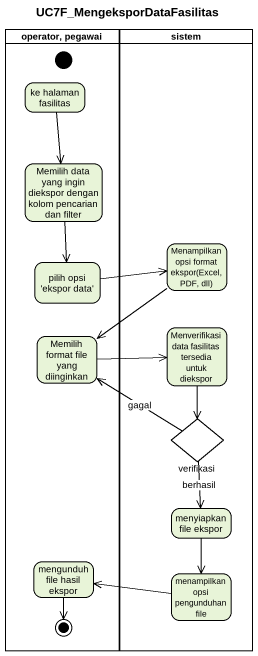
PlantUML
@startuml
title UC7F_MengeksporDataFasilitas
hide empty description
state "operator, pegawai" as operator_pegawai <<partition>> {
  state initial1 <<start>>
  state "ke halaman fasilitas" as ke_halaman_fasilitas
  state "Memilih data yang ingin diekspor dengan kolom pencarian dan filter" as Memilih_data_yang_ingin
  state "pilih opsi 'ekspor data'" as pilih_opsi_ekspor_data
  state "Memilih format file yang diinginkan" as Memilih_format_file_yang
  state "mengunduh file hasil ekspor" as mengunduh_file_hasil_ekspor
  mengunduh_file_hasil_ekspor --> [*]
}
state sistem <<partition>> {
  state "Menampilkan opsi format ekspor(Excel, PDF, dll)" as Menampilkan_opsi_format
  state "Menverifikasi data fasilitas tersedia untuk diekspor" as Menverifikasi_data
  state verifikasi <<choice>>
  state "menyiapkan file ekspor" as menyiapkan_file_ekspor
  state "menampilkan opsi pengunduhan file" as menampilkan_opsi
}
ke_halaman_fasilitas --> Memilih_data_yang_ingin
Memilih_data_yang_ingin --> pilih_opsi_ekspor_data
pilih_opsi_ekspor_data -right-> Menampilkan_opsi_format
Menampilkan_opsi_format --> Memilih_format_file_yang
Memilih_format_file_yang -right-> Menverifikasi_data
Menverifikasi_data --> verifikasi
verifikasi -up-> Memilih_format_file_yang : gagal
verifikasi --> menyiapkan_file_ekspor : berhasil
menyiapkan_file_ekspor --> menampilkan_opsi
menampilkan_opsi -left-> mengunduh_file_hasil_ekspor
@enduml
